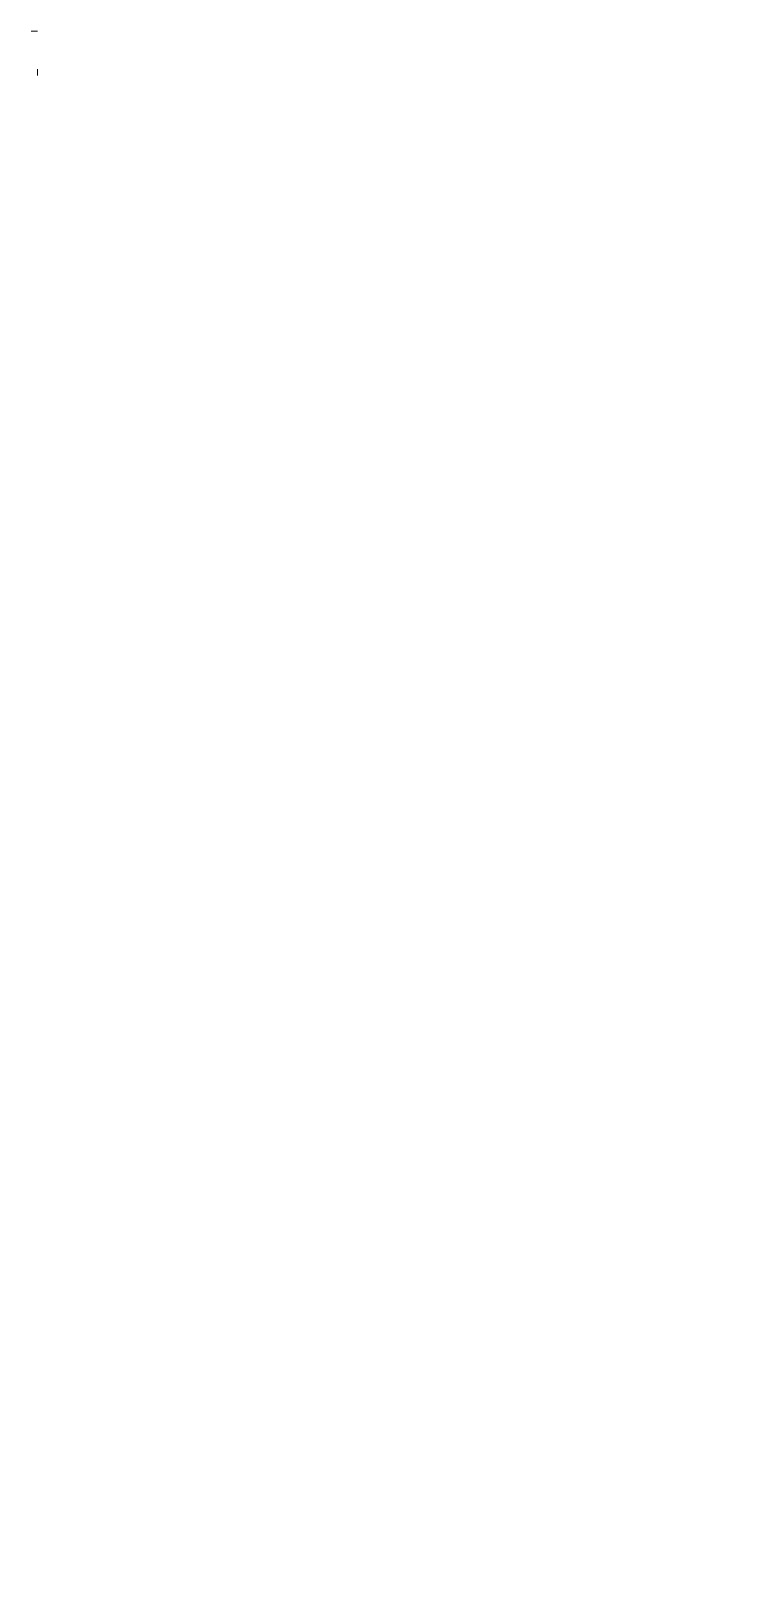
# Model space of a CAD drawing. Extents: x -62 to 102, y 20 to 388.
import ezdxf

# ---------------------------------------------------------------- set-up
doc = ezdxf.new("R2010")
doc.units = 0
doc.header["$LTSCALE"] = 0.3
doc.layers.add('1_CONTOUR', color=7, linetype='CONTINUOUS')
doc.layers.add('5_SOLID', color=9, linetype='CONTINUOUS', lineweight=5)
doc.styles.add('TECHL_2_5', font='techl___.ttf', dxfattribs={"width": 0.8, "oblique": 15, "height": 2.5})

msp = doc.modelspace()

# ---------------------------------------------------------------- linework, layer by layer
at = {"layer": '5_SOLID', "extrusion": (0, -1, 0)}
for p, q in [((-60.43, 387.5, -485.02), (-61.93, 387.5, -485.02)), ((-60.43, 378.55, -485.02), (-60.43, 377.06, -485.02))]:
    msp.add_line(p, q, dxfattribs=at)

# ---------------------------------------------------------------- texts
at = {"layer": '1_CONTOUR', "char_height": 2.5, "attachment_point": 4, "style": 'TECHL_2_5'}
for insert in [(101.62, 19.6), (102.22, 19.6)]:
    msp.add_mtext('\\A1;', dxfattribs=dict(at, insert=insert))

doc.saveas('drawing.dxf')
